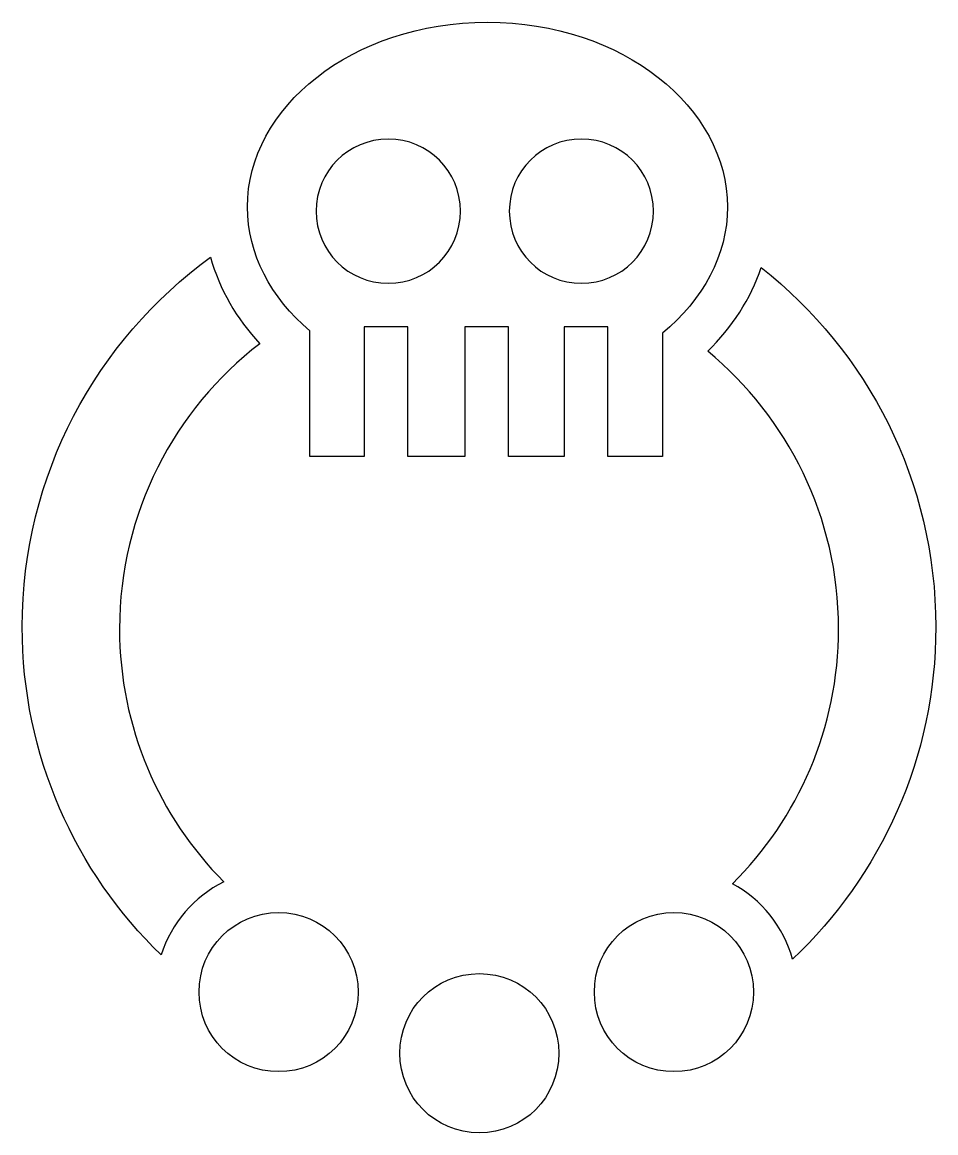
# Model space of a CAD drawing. Header units: centimetres. Extents: x -8.2 to 8.3, y -10 to 10.
import ezdxf

# ---------------------------------------------------------------- set-up
doc = ezdxf.new("R2010")
doc.units = ezdxf.units.CM
doc.header["$MEASUREMENT"] = 0
doc.layers.add('Layer 1', color=7, linetype='Continuous')

msp = doc.modelspace()

# ---------------------------------------------------------------- linework, layer by layer
at = {"layer": 'Layer 1'}
for points, knots in [([(0.19633, 10.01616), (-2.24494, 10.01616), (-4.13377, 8.47247), (-4.13377, 6.68489), (-4.13377, 6.68489), (-4.13377, 5.83913), (-3.71133, 5.04793), (-3.00713, 4.44872), (-3.00713, 4.44872), (-3.00713, 4.44872), (-3.00713, 2.18481), (-3.00713, 2.18481), (-3.00713, 2.18481), (-3.00713, 2.18481), (-2.02545, 2.18481), (-2.02545, 2.18481), (-2.02545, 2.18481), (-2.02545, 2.18481), (-2.02545, 4.51986), (-2.02545, 4.51986), (-2.02545, 4.51986), (-2.02545, 4.51986), (-1.23742, 4.51986), (-1.23742, 4.51986), (-1.23742, 4.51986), (-1.23742, 4.51986), (-1.23742, 2.18481), (-1.23742, 2.18481), (-1.23742, 2.18481), (-1.23742, 2.18481), (-0.21084, 2.18481), (-0.21084, 2.18481), (-0.21084, 2.18481), (-0.21084, 2.18481), (-0.21084, 4.51986), (-0.21084, 4.51986), (-0.21084, 4.51986), (-0.21084, 4.51986), (0.5772, 4.51986), (0.5772, 4.51986), (0.5772, 4.51986), (0.5772, 4.51986), (0.5772, 2.18481), (0.5772, 2.18481), (0.5772, 2.18481), (0.5772, 2.18481), (1.57868, 2.18481), (1.57868, 2.18481), (1.57868, 2.18481), (1.57868, 2.18481), (1.57868, 4.51986), (1.57868, 4.51986), (1.57868, 4.51986), (1.57868, 4.51986), (2.36668, 4.51986), (2.36668, 4.51986), (2.36668, 4.51986), (2.36668, 4.51986), (2.36668, 2.18481), (2.36668, 2.18481), (2.36668, 2.18481), (2.36668, 2.18481), (3.35105, 2.18481), (3.35105, 2.18481), (3.35105, 2.18481), (3.35105, 2.18481), (3.35105, 4.40917), (3.35105, 4.40917), (3.35105, 4.40917), (4.08376, 5.01302), (4.52644, 5.82024), (4.52644, 6.68498), (4.52644, 6.68498), (4.52644, 8.47231), (2.63757, 10.01625), (0.1963, 10.01625), (0.1963, 10.01625), (0.1963, 10.01625), (0.19633, 10.01616), (0.19633, 10.01616)], [0, 0, 0, 0, 0.04761905, 0.04761905, 0.04761905, 0.04761905, 0.0952381, 0.0952381, 0.0952381, 0.0952381, 0.14285714, 0.14285714, 0.14285714, 0.14285714, 0.19047619, 0.19047619, 0.19047619, 0.19047619, 0.23809524, 0.23809524, 0.23809524, 0.23809524, 0.28571429, 0.28571429, 0.28571429, 0.28571429, 0.33333333, 0.33333333, 0.33333333, 0.33333333, 0.38095238, 0.38095238, 0.38095238, 0.38095238, 0.42857143, 0.42857143, 0.42857143, 0.42857143, 0.47619048, 0.47619048, 0.47619048, 0.47619048, 0.52380952, 0.52380952, 0.52380952, 0.52380952, 0.57142857, 0.57142857, 0.57142857, 0.57142857, 0.61904762, 0.61904762, 0.61904762, 0.61904762, 0.66666667, 0.66666667, 0.66666667, 0.66666667, 0.71428571, 0.71428571, 0.71428571, 0.71428571, 0.76190476, 0.76190476, 0.76190476, 0.76190476, 0.80952381, 0.80952381, 0.80952381, 0.80952381, 0.85714286, 0.85714286, 0.85714286, 0.85714286, 0.9047619, 0.9047619, 0.9047619, 0.9047619, 1, 1, 1, 1]), ([(-1.59315, 7.90776), (-0.87022, 7.90776), (-0.29256, 7.33149), (-0.29256, 6.60856), (-0.29256, 6.60856), (-0.29256, 5.8858), (-0.87026, 5.30789), (-1.59319, 5.30789), (-1.59319, 5.30789), (-2.31616, 5.30789), (-2.89386, 5.88576), (-2.89386, 6.60852), (-2.89386, 6.60852), (-2.89386, 7.33128), (-2.31616, 7.90772), (-1.59323, 7.90772), (-1.59323, 7.90772), (-1.59323, 7.90772), (-1.59315, 7.90776), (-1.59315, 7.90776)], [0, 0, 0, 0, 0.16666667, 0.16666667, 0.16666667, 0.16666667, 0.33333333, 0.33333333, 0.33333333, 0.33333333, 0.5, 0.5, 0.5, 0.5, 0.66666667, 0.66666667, 0.66666667, 0.66666667, 1, 1, 1, 1]), ([(1.89094, 7.90776), (2.61391, 7.90776), (3.19022, 7.33149), (3.19022, 6.60856), (3.19022, 6.60856), (3.19022, 5.8858), (2.61387, 5.30789), (1.89094, 5.30789), (1.89094, 5.30789), (1.16805, 5.30789), (0.59035, 5.88581), (0.59035, 6.60856), (0.59035, 6.60856), (0.59035, 7.33131), (1.16805, 7.90776), (1.89098, 7.90776), (1.89098, 7.90776), (1.89098, 7.90776), (1.89094, 7.90776), (1.89094, 7.90776)], [0, 0, 0, 0, 0.16666667, 0.16666667, 0.16666667, 0.16666667, 0.33333333, 0.33333333, 0.33333333, 0.33333333, 0.5, 0.5, 0.5, 0.5, 0.66666667, 0.66666667, 0.66666667, 0.66666667, 1, 1, 1, 1]), ([(-4.79922, 5.77701), (-6.85786, 4.27899), (-8.1964, 1.85126), (-8.1964, -0.88949), (-8.1964, -0.88949), (-8.1964, -3.21155), (-7.23552, -5.30869), (-5.69002, -6.80616), (-5.69002, -6.80616), (-5.50688, -6.23057), (-5.09511, -5.75458), (-4.56203, -5.48715), (-4.56203, -5.48715), (-5.72342, -4.31501), (-6.44116, -2.70293), (-6.44116, -0.92247), (-6.44116, -0.92247), (-6.44116, 1.17104), (-5.44895, 3.03255), (-3.90982, 4.2181), (-3.90982, 4.2181), (-4.33091, 4.67128), (-4.63987, 5.19914), (-4.79927, 5.77705), (-4.79927, 5.77705), (-4.79927, 5.77705), (-4.79922, 5.77701), (-4.79922, 5.77701)], [0, 0, 0, 0, 0.125, 0.125, 0.125, 0.125, 0.25, 0.25, 0.25, 0.25, 0.375, 0.375, 0.375, 0.375, 0.5, 0.5, 0.5, 0.5, 0.625, 0.625, 0.625, 0.625, 0.75, 0.75, 0.75, 0.75, 1, 1, 1, 1]), ([(5.13395, 5.58987), (4.94369, 5.02659), (4.61065, 4.51602), (4.16936, 4.0811), (4.16936, 4.0811), (5.61087, 2.89179), (6.5295, 1.09245), (6.5295, -0.92242), (6.5295, -0.92242), (6.5295, -2.72004), (5.79759, -4.34659), (4.61609, -5.52139), (4.61609, -5.52139), (5.13939, -5.80615), (5.53683, -6.29559), (5.70052, -6.87996), (5.70052, -6.87996), (7.29076, -5.37811), (8.28331, -3.24972), (8.28331, -0.88949), (8.28331, -0.88949), (8.28331, 1.73977), (7.05146, 4.08119), (5.13391, 5.58987), (5.13391, 5.58987), (5.13391, 5.58987), (5.13395, 5.58987), (5.13395, 5.58987)], [0, 0, 0, 0, 0.125, 0.125, 0.125, 0.125, 0.25, 0.25, 0.25, 0.25, 0.375, 0.375, 0.375, 0.375, 0.5, 0.5, 0.5, 0.5, 0.625, 0.625, 0.625, 0.625, 0.75, 0.75, 0.75, 0.75, 1, 1, 1, 1]), ([(-3.57112, -6.04056), (-4.36822, -6.04056), (-5.0061, -6.67856), (-5.0061, -7.47554), (-5.0061, -7.47554), (-5.0061, -8.2726), (-4.36827, -8.91064), (-3.57112, -8.91064), (-3.57112, -8.91064), (-2.77393, -8.91064), (-2.13606, -8.27264), (-2.13606, -7.47558), (-2.13606, -7.47558), (-2.13606, -6.67848), (-2.77393, -6.0406), (-3.57104, -6.0406), (-3.57104, -6.0406), (-3.57104, -6.0406), (-3.57112, -6.04056), (-3.57112, -6.04056)], [0, 0, 0, 0, 0.16666667, 0.16666667, 0.16666667, 0.16666667, 0.33333333, 0.33333333, 0.33333333, 0.33333333, 0.5, 0.5, 0.5, 0.5, 0.66666667, 0.66666667, 0.66666667, 0.66666667, 1, 1, 1, 1]), ([(3.55923, -6.04056), (2.76213, -6.04056), (2.12425, -6.67856), (2.12425, -7.47554), (2.12425, -7.47554), (2.12425, -8.2726), (2.76208, -8.91064), (3.55923, -8.91064), (3.55923, -8.91064), (4.35642, -8.91064), (4.99421, -8.27264), (4.99421, -7.47558), (4.99421, -7.47558), (4.99429, -6.67848), (4.35642, -6.0406), (3.55923, -6.0406), (3.55923, -6.0406), (3.55923, -6.0406), (3.55923, -6.04056), (3.55923, -6.04056)], [0, 0, 0, 0, 0.16666667, 0.16666667, 0.16666667, 0.16666667, 0.33333333, 0.33333333, 0.33333333, 0.33333333, 0.5, 0.5, 0.5, 0.5, 0.66666667, 0.66666667, 0.66666667, 0.66666667, 1, 1, 1, 1]), ([(0.05001, -7.14351), (-0.74705, -7.14351), (-1.38497, -7.78151), (-1.38497, -8.57849), (-1.38497, -8.57849), (-1.38497, -9.37555), (-0.7471, -10.01359), (0.05001, -10.01359), (0.05001, -10.01359), (0.84724, -10.01359), (1.48381, -9.3755), (1.48381, -8.57849), (1.48381, -8.57849), (1.48381, -7.78135), (0.84724, -7.14351), (0.0501, -7.14351), (0.0501, -7.14351), (0.0501, -7.14351), (0.05001, -7.14351), (0.05001, -7.14351)], [0, 0, 0, 0, 0.16666667, 0.16666667, 0.16666667, 0.16666667, 0.33333333, 0.33333333, 0.33333333, 0.33333333, 0.5, 0.5, 0.5, 0.5, 0.66666667, 0.66666667, 0.66666667, 0.66666667, 1, 1, 1, 1])]:
    msp.add_open_spline(points, degree=3, knots=knots, dxfattribs=at)

doc.saveas('drawing.dxf')
